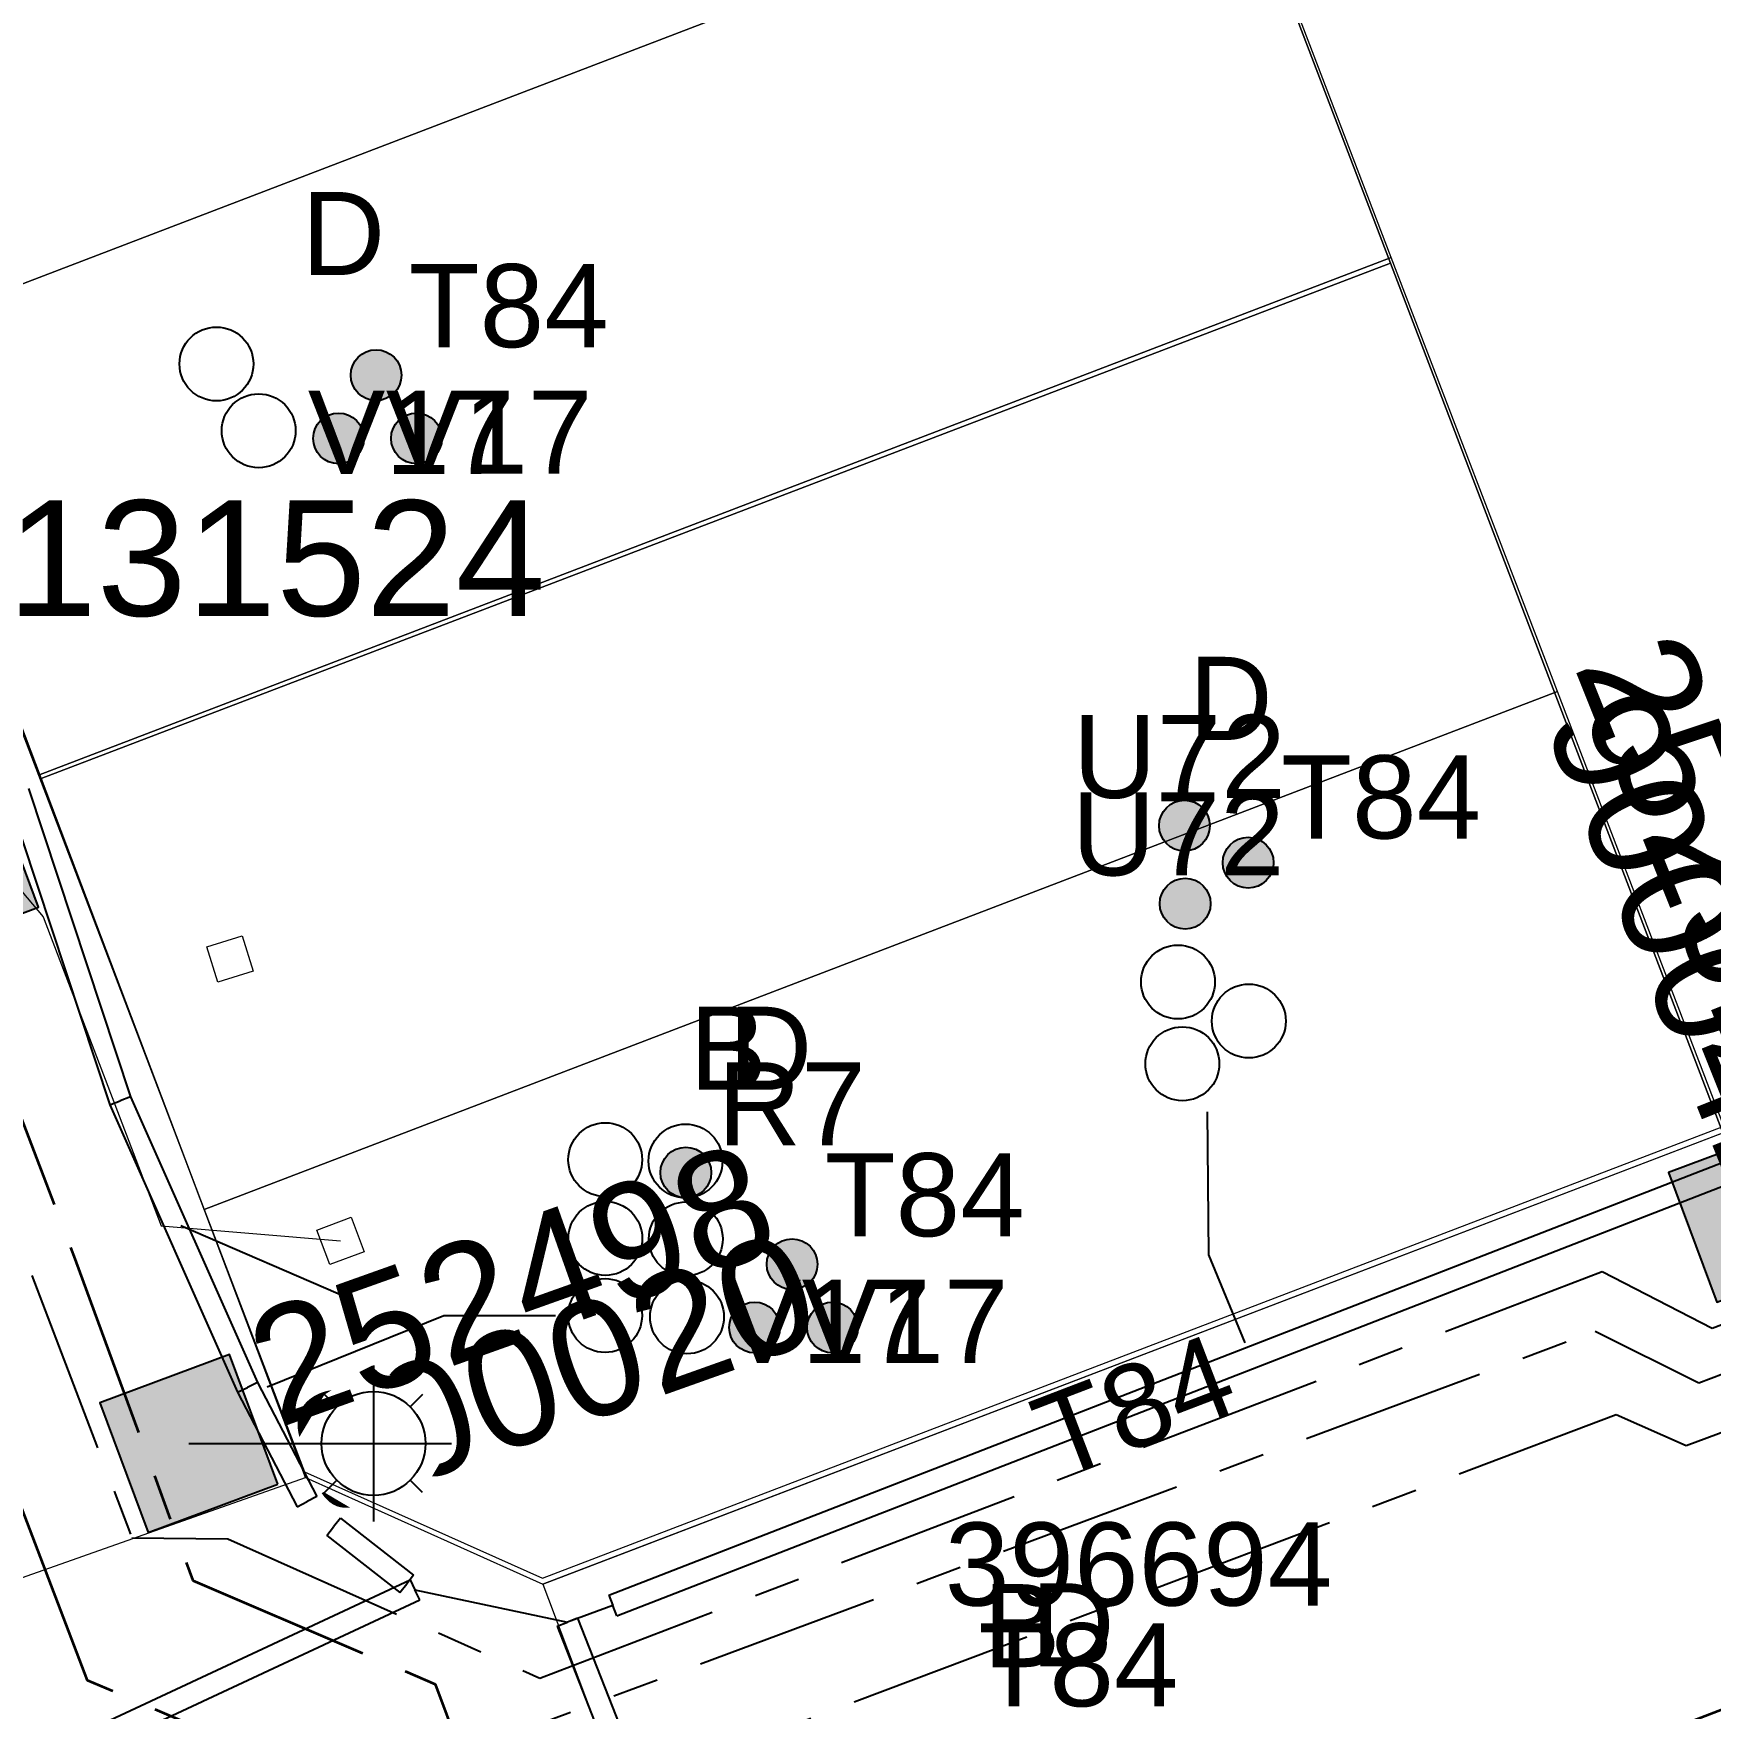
# Model space of a CAD drawing. Header units: metres. Extents: x 0 to 310918, y 0 to 6270107.
# Drawn here: x 310169.14 to 310205.46, y 6269765.73 to 6269802 of the extents above; entities that cross this region are included whole.
import ezdxf
from ezdxf import colors
from ezdxf.entities.mleader import LeaderData, LeaderLine
from ezdxf.enums import TextEntityAlignment as Align
from ezdxf.math import Vec2, Vec3

# ---------------------------------------------------------------- set-up
doc = ezdxf.new("R2010")
doc.units = ezdxf.units.M
doc.linetypes.add('Cable Exist UG', pattern=[7, 4, -1, 1, -1])
doc.linetypes.add('PHANTOMX2', pattern=[6.6, 3, -0.75, 0.2, -0.75, 0.2, -0.75, 0.2, -0.75])
doc.layers.get('0').update_dxf_attribs({"color": 6})
doc.layers.add('_User Miscellaneous12', color=252, linetype='Continuous', lineweight=13, plot=False, transparency=0.75)
for name, color, linetype, lineweight in [('_User_HV_Exist', 1, 'Continuous', 35), ('Cadastre Buildings_SP_EXT', 78, 'Continuous', 15), ('Cadastre Developer_SP_EXT', 98, 'Continuous', 15), ('Cadastre Developer_SP_NEW', 92, 'Continuous', 15), ('Cadastre Land Parcels_SP_EXT', 118, 'Continuous', 15), ('Cadastre Roads_SP_EXT', 218, 'Continuous', 15), ('Mains_HV_EXT', 13, 'Continuous', 25), ('Mains_LV_EXT', 163, 'Continuous', 25), ('Services_SP_EXT', 42, 'PHANTOMX2', 20)]:
    doc.layers.add(name, color=color, linetype=linetype, lineweight=lineweight)
for name, color, linetype in [('Duct_SP_EXT', 30, 'Continuous'), ('SupportsUG_SP_LV_EXT', 7, 'Continuous'), ('SupportsUG_SP_LV_SL_EXT', 7, 'Continuous'), ('Trench_SP_EXT', 7, 'Continuous')]:
    doc.layers.add(name, color=color, linetype=linetype)
doc.layers.add('Features_HIDE', color=1, linetype='Continuous', plot=False)
doc.styles.add('COLUMN_LABEL', font='arial.ttf', dxfattribs={"height": 2})
doc.styles.add('iecARIAL', font='arial.ttf', dxfattribs={"height": 2})
doc.styles.add('POLE_LABEL', font='arial.ttf', dxfattribs={"height": 2})
doc.styles.add('SL_LABEL', font='arial.ttf', dxfattribs={"height": 2})
doc.styles.get("Standard").update_dxf_attribs({"font": 'arial.ttf'})

# ---------------------------------------------------------------- blocks, each defined once
blk = doc.blocks.new('COLUMN_EXT')
blk.add_hatch(color=256).paths.add_polyline_path([(1.5, -1.5), (1.5, 1.5), (-1.5, 1.5), (-1.5, -1.5)])
blk.add_lwpolyline([(1.5, 1.5), (-1.5, 1.5), (-1.5, -1.5), (1.5, -1.5)], close=True)
at = {"flags": 1}
blk.add_attdef('Z', (-1.813, 2.351), '', height=0.2, rotation=180, dxfattribs=at)
at = {"flags": 9}
for tag, p in [('SUBURB', (-1.813, 1.8)), ('NOTES', (-1.813, 2)), ('STREETNAME', (-1.813, 1.6)), ('LOCATION', (-1.813, 1.4)), ('LEGEND', (-1.813, 1.2)), ('USAGE', (-1.813, 1)), ('OWNED_BY', (-1.813, 0.6)), ('STATE', (-1.813, 0.8)), ('COLUMN_TYPE', (-1.813, 0.4))]:
    blk.add_attdef(tag, text='', height=0.2, rotation=180, dxfattribs=at).set_placement(p, align=Align.MIDDLE_LEFT)
for tag, style, p in [('STRUCTURE_PLANT_NUMBER', 'POLE_LABEL', (-1.813, -0.031)), ('STREET_CODE', 'COLUMN_LABEL', (-1.813, 0.2))]:
    blk.add_attdef(tag, text='', height=0.2, rotation=180, dxfattribs=dict(at, style=style)).set_placement(p, align=Align.MIDDLE_LEFT)
at = {"style": 'COLUMN_LABEL', "width": 0.9, "flags": 8}
blk.add_attdef('ASSET_NUM', text='', height=2, rotation=270, dxfattribs=at).set_placement((2, -4), align=Align.MIDDLE_LEFT)
blk = doc.blocks.new('PILLAR_EXT')
blk.add_hatch(color=256).paths.add_polyline_path([(-2.5, 1), (-2.5, -1), (2.5, -1), (2.5, 1)])
for p, q in [((0, 1), (0, -1)), ((-2.5, 0), (2.5, 0))]:
    blk.add_line(p, q)
at = {"ltscale": 10}
blk.add_line((2.5, 0), (-2.5, 0), dxfattribs=at)
blk.add_lwpolyline([(-2.5, -1), (-1.25, -1), (1.25, -1), (2.5, -1), (2.5, 1), (-2.5, 1)], close=True)
at = {"width": 0.9, "flags": 8}
blk.add_attdef('ASSET_NUM', text='', height=2, rotation=90, dxfattribs=at).set_placement((-2, 4), align=Align.MIDDLE_LEFT)
for tag, p, flags in [('OWNED_BY', (0, -0.2), 9), ('STATE', (0, -0.4), 9), ('SUPPORT_TYPE', (0, -0.6), 9), ('USAGE', (0, -0.8), 9), ('LEGEND', (0, -1), 9), ('LOCATION', (0, -1.2), 9), ('NOTES', (0, -1.4), 9), ('PARENT', (0, -1.6), 9), ('STREETNAME', (0, -1.8), 9), ('SUBURB', (0, -2), 1)]:
    blk.add_attdef(tag, p, '', height=0.2, dxfattribs=dict(flags=flags))
blk = doc.blocks.new('DUCT_EXT')
blk.add_circle((0, 0.8), 0.8)
at = {"flags": 1}
blk.add_attdef('Z', (0, 0), '', height=0.2, dxfattribs=at)
at = {"flags": 9}
for tag, p in [('DUCT_CODE', (0, 0)), ('XSECT_TYPE', (0, -0.2)), ('FB_REFERENCE', (0, -0.4)), ('STATE', (0, -0.6)), ('NOTES', (0, -0.8))]:
    blk.add_attdef(tag, text='', height=0.2, dxfattribs=at).set_placement(p, align=Align.MIDDLE_LEFT)
blk = doc.blocks.new('SL_LANTERN_EXT')
at = {"flags": 9}
for tag, p in [('LRATECODE', (-7.4, 0)), ('LOUTREACHVOCAB', (-7.2, 0)), ('LOUTREACH', (-7, 0)), ('LANTNUMBER', (-6.6, 0)), ('LNEW', (-6.4, 0)), ('LMASTVOCAB', (-6.2, 0)), ('LMAST', (-6, 0)), ('LLAMPVOCAB', (-5.8, 0)), ('LLAMP', (-5.6, 0)), ('LEXIST', (-5.4, 0)), ('LCHARGE3PERCENT', (-5.2, 0)), ('LCHARGE3', (-5, 0)), ('LCHARGE2PERCENT', (-4.8, 0)), ('LCHARGE2', (-4.6, 0)), ('LCHARGE1PERCENT', (-4.4, 0)), ('LCHARGE1', (-4.2, 0)), ('LCATEGORY', (-4, 0)), ('LBRACKETVOCAB', (-3.8, 0)), ('LBRACKET', (-3.6, 0)), ('LKINGHEIGHT', (-3.4, 0)), ('CREPLACE', (-3.2, 0)), ('CREMOVE', (-3, 0)), ('CNUMBER', (-2.8, 0)), ('CNEW', (-2.6, 0)), ('CEXIST', (-2.4, 0)), ('USAGE', (-2.2, 0)), ('STATE', (-2, 0)), ('OWNED_BY', (-1.8, 0)), ('ORIENTATION', (-1.6, 0)), ('OPERATING_VOLTAGE', (-1.4, 0)), ('NO_PHASES', (-1.2, 0)), ('LANTERN_TYPE', (-1, 0)), ('LANTERN_PURPOSE', (-0.8, 0)), ('CONTROL_TYPE', (-0.6, 0)), ('CONSTRUCTED_VOLTAGE', (-0.4, 0))]:
    blk.add_attdef(tag, text='', height=0.001, rotation=270, dxfattribs=at).set_placement(p, align=Align.MIDDLE_LEFT)
at = {"style": 'SL_LABEL', "flags": 9}
blk.add_attdef('STREET_CODE', text='', height=0.001, rotation=270, dxfattribs=at).set_placement((0.001, 0), align=Align.MIDDLE_LEFT)
at = {"flags": 1}
blk.add_attdef('Z', (0, 0), '', height=0.001, rotation=270, dxfattribs=at)
at = {"width": 0.9}
blk.add_attdef('LNUMBER', text='', height=1, dxfattribs=at).set_placement((7, -1), align=Align.MIDDLE_LEFT)
at = {"flags": 9}
for tag, p in [('LREMOVE', (0, -7.6)), ('LREPLACE', (0, -7.8)), ('LTYPE', (0, -8)), ('LTYPEVOCAB', (0, -8.2)), ('LEGEND', (0, -8.4)), ('SUBURB', (0, -8.6)), ('STREETNAME', (0, -8.8)), ('LOCATION', (0, -9)), ('NOTES', (0, -9.2)), ('MAINTAINED_BY', (0, -9.863))]:
    blk.add_attdef(tag, text='', height=0.001, dxfattribs=at).set_placement(p, align=Align.MIDDLE_LEFT)
blk.add_attdef('OPERATED_BY', (0, -9.607), '', height=0.001, dxfattribs=at)
at = {"layer": 'Features_HIDE', "width": 0.9}
blk.add_attdef('ASSET_NUM', text='', height=1, dxfattribs=at).set_placement((7, 1), align=Align.MIDDLE_LEFT)
at = {"transparency": 33554651}
blk.add_wipeout([(5.688, 0), (5.061, -1.061), (4, -1.688), (2.939, -1.061), (2.313, 0), (2.939, 1.061), (4, 1.687), (5.061, 1.061)], dxfattribs=at)
for p, q in [((4, 1.687), (4, 0)), ((2.939, 1.061), (3.205, 0.795)), ((5.061, 1.061), (4.795, 0.795)), ((0, 0), (4, 0)), ((4, 0), (5.688, 0)), ((4, 0), (4, -1.688)), ((2.939, -1.061), (3.205, -0.795)), ((5.061, -1.061), (4.795, -0.795))]:
    blk.add_line(p, q)
blk.add_circle((4, 0), 1.125)
blk = doc.blocks.new('CCP_EXT')
at = {"flags": 9}
for tag, p in [('OWNED_BY', (0, -1)), ('USAGE', (0, -1.2)), ('LEGEND', (0, -1.4)), ('STATE', (0, -1.8)), ('LIFE_SUPPORT', (0, -1.6)), ('NOTES', (0, -2))]:
    blk.add_attdef(tag, text='', height=0.2, dxfattribs=at).set_placement(p, align=Align.MIDDLE_LEFT)
at = {"transparency": 33554651}
blk.add_wipeout([(0, 0.566), (0.566, 0), (0, -0.566), (-0.566, 0)], dxfattribs=at)
blk.add_lwpolyline([(-0.566, 0), (0, 0.566), (0.566, 0), (0, -0.566), (-0.566, 0)])
at = {"flags": 1}
blk.add_attdef('Z', (0, 0), '', height=0.2, dxfattribs=at)
at = {"flags": 9}
for tag, p in [('CCP_TYPE', (0, 0)), ('CONSTRUCTED_VOLTAGE', (0, -0.2)), ('NO_PHASES', (0, -0.4)), ('OPERATING_VOLTAGE', (0, -0.6)), ('ORIENTATION', (0, -0.8))]:
    blk.add_attdef(tag, text='', height=0.2, dxfattribs=at).set_placement(p, align=Align.MIDDLE_LEFT)
blk = doc.blocks.new('CABLE_LARGE_EXT')
h = blk.add_hatch(color=256)
edge = h.paths.add_edge_path()
edge.add_arc((0, 0.55), 0.55, 0, 360)
blk.add_circle((0, 0.55), 0.55)
at = {"flags": 1}
blk.add_attdef('Z', (0, 0), '', height=0.2, dxfattribs=at)
at = {"flags": 9}
for tag, p in [('COND_CODE', (0, 0)), ('STATE', (0, -0.4)), ('FB_REFERENCE', (0, -0.2)), ('XSECT_SIZE', (0, -0.6)), ('NOTES', (0, -0.8))]:
    blk.add_attdef(tag, text='', height=0.2, dxfattribs=at).set_placement(p, align=Align.MIDDLE_LEFT)

msp = doc.modelspace()

# ---------------------------------------------------------------- linework, layer by layer
at = {"layer": 'Cadastre Buildings_SP_EXT', "linetype": 'Continuous'}
msp.add_lwpolyline([(310198.524, 6269797.029), (310194.931, 6269806.431), (310191.336, 6269815.833), (310162.182, 6269804.706), (310169.305, 6269785.869), (310198.524, 6269797.029)], close=True, dxfattribs=at)
at = {"layer": 'Cadastre Developer_SP_EXT'}
for points in [[(310191.345, 6269815.954), (310162.063, 6269804.745), (310165.654, 6269795.342), (310194.943, 6269806.554), (310191.345, 6269815.954)], [(310194.943, 6269806.554), (310165.654, 6269795.342), (310169.246, 6269785.939), (310198.542, 6269797.153), (310194.943, 6269806.554)]]:
    msp.add_lwpolyline(points, close=True, dxfattribs=at)
at = {"layer": 'Cadastre Developer_SP_NEW'}
for points in [[(310191.345, 6269815.954), (310162.063, 6269804.745), (310165.654, 6269795.342), (310194.943, 6269806.554), (310191.345, 6269815.954)], [(310194.943, 6269806.554), (310165.654, 6269795.342), (310169.246, 6269785.939), (310198.542, 6269797.153), (310194.943, 6269806.554)]]:
    msp.add_lwpolyline(points, close=True, dxfattribs=at)
at = {"layer": 'Cadastre Land Parcels_SP_EXT', "linetype": 'Continuous'}
msp.add_lwpolyline([(310217.383, 6269782.658), (310206.589, 6269810.889), (310194.931, 6269806.431), (310198.524, 6269797.029), (310205.726, 6269778.197), (310217.383, 6269782.658)], close=True, dxfattribs=at)
at = {"layer": 'Duct_SP_EXT'}
for p, q in [((310168.578, 6269785.499), (310170.795, 6269778.803)), ((310169.033, 6269785.65), (310171.243, 6269778.976)), ((310170.795, 6269778.803), (310171.019, 6269778.89)), ((310171.243, 6269778.976), (310171.019, 6269778.89)), ((310175.491, 6269769.474), (310177.073, 6269768.238)), ((310162.298, 6269761.517), (310177.299, 6269768.517)), ((310177.073, 6269768.238), (310177.221, 6269768.427)), ((310177.368, 6269768.616), (310177.221, 6269768.427)), ((310177.299, 6269768.517), (310177.4, 6269768.3)), ((310177.502, 6269768.083), (310177.4, 6269768.3)), ((310162.501, 6269761.083), (310177.502, 6269768.083)), ((310181.599, 6269768.181), (310181.686, 6269767.957)), ((310181.773, 6269767.734), (310181.686, 6269767.957)), ((310180.477, 6269767.512), (310180.7, 6269767.6)), ((310180.923, 6269767.688), (310180.7, 6269767.6)), ((310180.923, 6269767.688), (310186.623, 6269753.188)), ((310180.477, 6269767.512), (310186.177, 6269753.012))]:
    msp.add_line(p, q, dxfattribs=at)
for points in [[(310194.556, 6269778.648), (310194.583, 6269775.555), (310195.371, 6269773.65)], [(310180.441, 6269774.234), (310178.024, 6269774.234), (310174.198, 6269772.688)]]:
    msp.add_lwpolyline(points, dxfattribs=at)
at = {"layer": 'Trench_SP_EXT', "linetype": 'Cable Exist UG'}
for points in [[(310177.4, 6269768.3), (310180.7, 6269767.6)], [(310181.686, 6269767.958), (310180.7, 6269767.6)]]:
    msp.add_lwpolyline(points, dxfattribs=at)

# ---------------------------------------------------------------- block references
at = {"layer": 'Duct_SP_EXT'}
for p in [(310173.101, 6269794.046), (310174.015, 6269792.599), (310181.523, 6269775.109), (310183.265, 6269775.098), (310183.291, 6269773.41)]:
    msp.add_blockref('DUCT_EXT', p, dxfattribs=at)
for name, p, rotation in [('CABLE_LARGE_EXT', (310176.56, 6269794.054), 0.199636161198953), ('CABLE_LARGE_EXT', (310175.747, 6269792.683), 0.199636161198953), ('CABLE_LARGE_EXT', (310177.436, 6269792.683), 0.199636161198953), ('CABLE_LARGE_EXT', (310193.514, 6269784.84), 270.6770899437045), ('CABLE_LARGE_EXT', (310194.893, 6269784.039), 270.6770899437045), ('CABLE_LARGE_EXT', (310193.529, 6269783.151), 270.6770899437045), ('DUCT_EXT', (310193.124, 6269781.453), 270.6770899437045), ('DUCT_EXT', (310194.658, 6269780.61), 270.4774537928728), ('DUCT_EXT', (310193.219, 6269779.684), 270.4774537928728), ('DUCT_EXT', (310181.526, 6269776.814), 0.4163618577934472), ('DUCT_EXT', (310183.265, 6269776.785), 0.4163618577934472), ('DUCT_EXT', (310181.52, 6269773.439), 0.199636161198953), ('CABLE_LARGE_EXT', (310186.445, 6269773.429), 0.199636161198953)]:
    msp.add_blockref(name, p, dxfattribs=dict(at, rotation=rotation))
at = {"layer": 'SupportsUG_SP_LV_EXT'}
ref = msp.add_blockref('PILLAR_EXT', (310167.434, 6269785.077), dxfattribs=dict(at, rotation=290.4256402392031))
ref.add_attrib('ASSET_NUM', '131524', dxfattribs={"layer": '0', "height": 2.5, "style": 'iecARIAL'}).set_placement((310168.57, 6269790.641), align=Align.MIDDLE_LEFT)
at = {"layer": 'SupportsUG_SP_LV_SL_EXT'}
ref = msp.add_blockref('COLUMN_EXT', (310206.475, 6269776.457), dxfattribs=dict(at, rotation=20.42700745811068))
ref.add_attrib('ASSET_NUM', '900042', dxfattribs={"layer": '0', "height": 2.5, "rotation": 291.8032, "style": 'COLUMN_LABEL'}).set_placement((310208.475, 6269777.207), align=Align.TOP_RIGHT)
ref = msp.add_blockref('COLUMN_EXT', (310172.502, 6269771.468), dxfattribs=dict(at, rotation=290.4518585795247))
ref.add_attrib('ASSET_NUM', '900020', dxfattribs={"layer": '0', "height": 2.5, "rotation": 19.6049, "style": 'COLUMN_LABEL'}).set_placement((310174.502, 6269772.218), align=Align.TOP_LEFT)

# ---------------------------------------------------------------- texts
at = {"layer": 'Duct_SP_EXT'}
for s, p in [('D', (310174.939, 6269796.772)), ('T84', (310177.264, 6269795.209)), ('V17', (310175.08, 6269792.466)), ('V17', (310176.769, 6269792.467)), ('D', (310194.16, 6269786.704)), ('U72', (310191.647, 6269785.447)), ('T84', (310196.157, 6269784.569)), ('U72', (310191.622, 6269783.77)), ('B', (310183.342, 6269779.13)), ('D', (310184.188, 6269779.127)), ('T84', (310186.273, 6269775.955)), ('V17', (310185.778, 6269773.213)), ('396694', (310188.875, 6269767.957)), ('B', (310189.702, 6269766.623)), ('D', (310190.736, 6269766.642)), ('T84', (310189.603, 6269765.776))]:
    msp.add_text(s, height=1.8, dxfattribs=at).set_placement(p)
at = {"layer": 'Mains_LV_EXT'}
msp.add_text('T84', height=1.8, rotation=20.9457, dxfattribs=at).set_placement((310191.272, 6269770.661))

# ---------------------------------------------------------------- next in the draw order: block references
at = {"layer": 'Features_HIDE'}
ref = msp.add_blockref('SL_LANTERN_EXT', (310206.475, 6269776.457), dxfattribs=at)
ref.add_attrib('ASSET_NUM', '252519', dxfattribs={"layer": '0', "height": 2.5, "rotation": 291.8032, "style": 'iecARIAL'}).set_placement((310207.975, 6269777.957), align=Align.MIDDLE_RIGHT)
ref = msp.add_blockref('SL_LANTERN_EXT', (310172.502, 6269771.468), dxfattribs=at)
ref.add_attrib('ASSET_NUM', '252498', dxfattribs={"layer": '0', "height": 2.5, "rotation": 19.6049, "style": 'iecARIAL'}).set_placement((310174.002, 6269772.968), align=Align.MIDDLE_LEFT)
at = {"layer": 'Services_SP_EXT', "rotation": 152.4256403907823}
msp.add_blockref('CCP_EXT', (310173.396, 6269781.962), dxfattribs=at)

# ---------------------------------------------------------------- next in the draw order: linework, layer by layer
at = {"layer": 'Cadastre Developer_SP_NEW', "linetype": 'Continuous'}
msp.add_lwpolyline([(310217.383, 6269782.658), (310206.589, 6269810.889), (310194.931, 6269806.431), (310198.524, 6269797.029), (310205.726, 6269778.197), (310217.383, 6269782.658)], close=True, dxfattribs=at)
at = {"layer": 'Cadastre Roads_SP_EXT', "linetype": 'Continuous'}
msp.add_lwpolyline([(310486.162, 6269866.446), (310479.867, 6269883.098), (310180.172, 6269768.419), (310186.465, 6269751.771), (310486.162, 6269866.446)], close=True, dxfattribs=at)
at = {"layer": 'Duct_SP_EXT'}
for p, q in [((310171.243, 6269778.976), (310173.987, 6269772.787)), ((310170.795, 6269778.803), (310173.554, 6269772.578)), ((310181.599, 6269768.181), (310205.99, 6269777.662)), ((310181.773, 6269767.734), (310206.164, 6269777.214)), ((310173.554, 6269772.578), (310173.77, 6269772.682)), ((310173.987, 6269772.787), (310173.77, 6269772.682)), ((310173.987, 6269772.787), (310175.277, 6269770.321)), ((310173.554, 6269772.578), (310174.852, 6269770.099)), ((310174.852, 6269770.099), (310175.064, 6269770.21)), ((310175.277, 6269770.321), (310175.064, 6269770.21)), ((310175.787, 6269769.853), (310175.639, 6269769.664)), ((310175.787, 6269769.853), (310177.368, 6269768.616)), ((310175.491, 6269769.474), (310175.639, 6269769.664))]:
    msp.add_line(p, q, dxfattribs=at)
at = {"layer": 'Mains_LV_EXT', "linetype": 'Cable Exist UG'}
for points in [[(310204.097, 6269755.199), (310202.914, 6269756.612), (310200.763, 6269762.685), (310200.763, 6269762.685), (310183.084, 6269755.994), (310183.084, 6269755.994), (310180.362, 6269763.399), (310180.362, 6269763.399), (310203.414, 6269772.097), (310204.927, 6269771.423), (310204.927, 6269771.423), (310219.417, 6269776.852), (310219.527, 6269778.153), (310255.047, 6269791.83), (310255.998, 6269795.45), (310292.724, 6269809.517), (310295.292, 6269808.265), (310300.067, 6269810.167), (310301.544, 6269812.994)], [(310204.935, 6269761.069), (310201.725, 6269762.028), (310201.725, 6269762.028), (310192.109, 6269758.374), (310185.074, 6269755.681), (310180.791, 6269754.179), (310177.02, 6269764.258), (310202.958, 6269773.9), (310205.205, 6269772.783), (310218.094, 6269777.636), (310218.167, 6269781.109)]]:
    msp.add_lwpolyline(points, dxfattribs=at)

# ---------------------------------------------------------------- next in the draw order: block references
at = {"layer": 'Duct_SP_EXT'}
msp.add_blockref('CABLE_LARGE_EXT', (310183.265, 6269776.785), dxfattribs=at)
at = {"layer": 'Duct_SP_EXT', "rotation": 0.199636161198953}
for p in [(310185.569, 6269774.8), (310184.756, 6269773.429)]:
    msp.add_blockref('CABLE_LARGE_EXT', p, dxfattribs=at)
at = {"layer": 'Services_SP_EXT', "rotation": 155.5677106855233}
msp.add_blockref('CCP_EXT', (310175.787, 6269775.856), dxfattribs=at)

# ---------------------------------------------------------------- next in the draw order: texts
at = {"layer": 'Duct_SP_EXT'}
for s, p in [('R7', (310183.948, 6269777.922)), ('V17', (310184.09, 6269773.212))]:
    msp.add_text(s, height=1.8, dxfattribs=at).set_placement(p)

# ---------------------------------------------------------------- next in the draw order: linework, layer by layer
at = {"layer": '_User Miscellaneous12'}
msp.add_lwpolyline([(310167.45, 6269785.118), (310169.347, 6269782.871), (310169.347, 6269782.871), (310171.903, 6269776.178), (310175.787, 6269775.856)], dxfattribs=at)
at = {"layer": '_User_HV_Exist', "linetype": 'Cable Exist UG'}
for points in [[(310107.254, 6269807.201), (310105.828, 6269811.195), (310105.828, 6269811.195), (310133.572, 6269821.816), (310135.524, 6269820.461), (310152.752, 6269827.08), (310155.872, 6269826.202), (310155.872, 6269826.202), (310153.061, 6269819.908), (310155.669, 6269813.077), (310170.035, 6269775.465), (310172.588, 6269768.5), (310177.838, 6269766.256), (310181.529, 6269756.454), (310184.359, 6269757.549), (310184.359, 6269757.549), (310191.394, 6269760.242), (310460.256, 6269863.001), (310456.806, 6269872.806)], [(310201.442, 6269756.996), (310200.171, 6269760.389), (310200.171, 6269760.389), (310192.466, 6269757.44), (310184.029, 6269754.337), (310181.504, 6269748.086), (310181.504, 6269748.086), (310175.454, 6269764.141), (310170.311, 6269766.333), (310167.232, 6269774.394), (310152.867, 6269812.007), (310149.811, 6269820.006), (310152.441, 6269825.886), (310152.441, 6269825.886), (310108.226, 6269808.89), (310108.881, 6269807.063)]]:
    msp.add_lwpolyline(points, dxfattribs=at)
at = {"layer": 'Cadastre Buildings_SP_EXT', "linetype": 'Continuous'}
msp.add_lwpolyline([(310205.726, 6269778.197), (310198.524, 6269797.029), (310169.305, 6269785.869), (310175.027, 6269770.734), (310180.172, 6269768.419), (310205.726, 6269778.197)], close=True, dxfattribs=at)
at = {"layer": 'Cadastre Developer_SP_EXT'}
for points in [[(310198.542, 6269797.153), (310169.246, 6269785.939), (310172.838, 6269776.535), (310202.14, 6269787.753), (310198.542, 6269797.153)], [(310202.14, 6269787.753), (310172.838, 6269776.535), (310175.007, 6269770.854), (310180.162, 6269768.55), (310205.743, 6269778.342), (310202.14, 6269787.753)]]:
    msp.add_lwpolyline(points, close=True, dxfattribs=at)
at = {"layer": 'Cadastre Developer_SP_NEW'}
for points in [[(310198.542, 6269797.153), (310169.246, 6269785.939), (310172.838, 6269776.535), (310202.14, 6269787.753), (310198.542, 6269797.153)], [(310202.14, 6269787.753), (310172.838, 6269776.535), (310175.007, 6269770.854), (310180.162, 6269768.55), (310205.743, 6269778.342), (310202.14, 6269787.753)]]:
    msp.add_lwpolyline(points, close=True, dxfattribs=at)
at = {"layer": 'Cadastre Roads_SP_EXT', "linetype": 'Continuous'}
msp.add_lwpolyline([(310175.027, 6269770.734), (310156.462, 6269819.836), (310139.862, 6269813.488), (310158.266, 6269764.812), (310175.027, 6269770.734)], close=True, dxfattribs=at)
at = {"layer": 'Mains_HV_EXT', "linetype": 'Cable Exist UG'}
for points in [[(310107.254, 6269807.201), (310105.828, 6269811.195), (310105.828, 6269811.195), (310133.572, 6269821.816), (310135.524, 6269820.461), (310152.752, 6269827.08), (310155.872, 6269826.202), (310155.872, 6269826.202), (310153.061, 6269819.908), (310155.669, 6269813.077), (310170.035, 6269775.465), (310172.588, 6269768.5), (310177.838, 6269766.256), (310181.529, 6269756.454), (310184.359, 6269757.549), (310184.359, 6269757.549), (310191.394, 6269760.242), (310460.256, 6269863.001), (310456.806, 6269872.806)], [(310201.442, 6269756.996), (310200.171, 6269760.389), (310200.171, 6269760.389), (310192.466, 6269757.44), (310184.029, 6269754.337), (310181.504, 6269748.086), (310181.504, 6269748.086), (310175.454, 6269764.141), (310170.311, 6269766.333), (310167.232, 6269774.394), (310152.867, 6269812.007), (310149.811, 6269820.006), (310152.441, 6269825.886), (310152.441, 6269825.886), (310108.226, 6269808.89), (310108.881, 6269807.063)]]:
    msp.add_lwpolyline(points, dxfattribs=at)
at = {"layer": 'Mains_LV_EXT', "linetype": 'Cable Exist UG'}
msp.add_lwpolyline([(310167.515, 6269784.962), (310166.669, 6269781.475), (310166.669, 6269781.475), (310169.101, 6269775.108), (310171.27, 6269769.427), (310173.345, 6269769.404), (310173.345, 6269769.404), (310180.103, 6269766.386), (310203.108, 6269775.192), (310205.49, 6269773.962), (310205.49, 6269773.962), (310207.173, 6269774.606), (310216.763, 6269778.277), (310218.139, 6269781.053)], dxfattribs=at)
at = {"layer": 'Trench_SP_EXT', "linetype": 'Cable Exist UG'}
msp.add_lwpolyline([(310172.333, 6269776.19), (310176.435, 6269774.413)], dxfattribs=at)

# ---------------------------------------------------------------- next in the draw order: leaders
at = {"layer": 'Cadastre Developer_SP_NEW'}
ml = msp.add_multileader_mtext('Standard', dxfattribs=at)
ml.set_content('{\\C7;CONSTRUCTED UNDER URS18714}', color=256)
ml.set_leader_properties()
ml.build(insert=Vec2(0, 0))
ml.multileader.update_dxf_attribs({"leader_type": 2, "has_text_frame": 1, "text_left_attachment_type": 2, "text_right_attachment_type": 2, "dogleg_length": 0.01})
ctx = ml.context
ctx.base_point, ctx.char_height, ctx.plane_origin, ctx.plane_x_axis, ctx.plane_y_axis = Vec3(310500.96, 6269759.921), 1.8, Vec3(311890.052, 6270199.889), Vec3(0.933494, 0.358594), Vec3(-0.358594, 0.933494)
ctx.left_attachment, ctx.right_attachment, ctx.text_align_type = 2, 2, 1
notes = []
notes.append((ctx, [(0, (0, 0, 0), (0, 0), (1, 0), 1, [])]))
ctx.mtext.insert, ctx.mtext.text_direction, ctx.mtext.rotation, ctx.mtext.width, ctx.mtext.alignment, ctx.mtext.flow_direction = Vec3(310512.042, 6269766.799), Vec3(0.933494, 0.358594), 0.366762, 23.5182, 2, 5
ctx.mtext.has_bg_fill, ctx.mtext.bg_color, ctx.mtext.bg_scale_factor, ctx.mtext.bg_transparency, ctx.mtext.use_window_bg_color = 1, -1073741824, 2, 0, 1
for ctx, leaders in notes:
    for number, flags, end, landing, length, lines in leaders:
        leader = LeaderData()
        leader.index, (leader.has_last_leader_line, leader.has_dogleg_vector, leader.attachment_direction) = number, flags
        leader.last_leader_point, leader.dogleg_vector, leader.dogleg_length = Vec3(end), Vec3(landing), length
        for number, points, colour, breaks in lines:
            line = LeaderLine()
            line.index, line.vertices, line.color, line.breaks = number, Vec3.list(points), colors.encode_raw_color(colour), breaks
            leader.lines.append(line)
        ctx.leaders.append(leader)

# ---------------------------------------------------------------- next in the draw order: leaders
ml = msp.add_multileader_mtext('Standard', dxfattribs=at)
ml.set_content('{\\C7;CONSTRUCTED UNDER URS16102}', color=256)
ml.set_leader_properties()
ml.build(insert=Vec2(0, 0))
ml.multileader.update_dxf_attribs({"leader_type": 2, "has_text_frame": 1, "text_left_attachment_type": 2, "text_right_attachment_type": 2, "dogleg_length": 0.01})
ctx = ml.context
ctx.base_point, ctx.char_height, ctx.plane_origin, ctx.plane_x_axis, ctx.plane_y_axis = Vec3(310598.848, 6269757.245), 1.8, Vec3(311987.935, 6270197.212), Vec3(0.933494, 0.358594), Vec3(-0.358594, 0.933494)
ctx.left_attachment, ctx.right_attachment, ctx.text_align_type = 2, 2, 1
notes = []
notes.append((ctx, [(0, (0, 0, 0), (0, 0), (1, 0), 1, [])]))
ctx.mtext.insert, ctx.mtext.text_direction, ctx.mtext.rotation, ctx.mtext.width, ctx.mtext.alignment, ctx.mtext.flow_direction = Vec3(310609.925, 6269764.121), Vec3(0.933494, 0.358594), 0.366762, 23.5182, 2, 5
ctx.mtext.has_bg_fill, ctx.mtext.bg_color, ctx.mtext.bg_scale_factor, ctx.mtext.bg_transparency, ctx.mtext.use_window_bg_color = 1, -1073741824, 2, 0, 1
for ctx, leaders in notes:
    for number, flags, end, landing, length, lines in leaders:
        leader = LeaderData()
        leader.index, (leader.has_last_leader_line, leader.has_dogleg_vector, leader.attachment_direction) = number, flags
        leader.last_leader_point, leader.dogleg_vector, leader.dogleg_length = Vec3(end), Vec3(landing), length
        for number, points, colour, breaks in lines:
            line = LeaderLine()
            line.index, line.vertices, line.color, line.breaks = number, Vec3.list(points), colors.encode_raw_color(colour), breaks
            leader.lines.append(line)
        ctx.leaders.append(leader)

doc.saveas('drawing.dxf')
